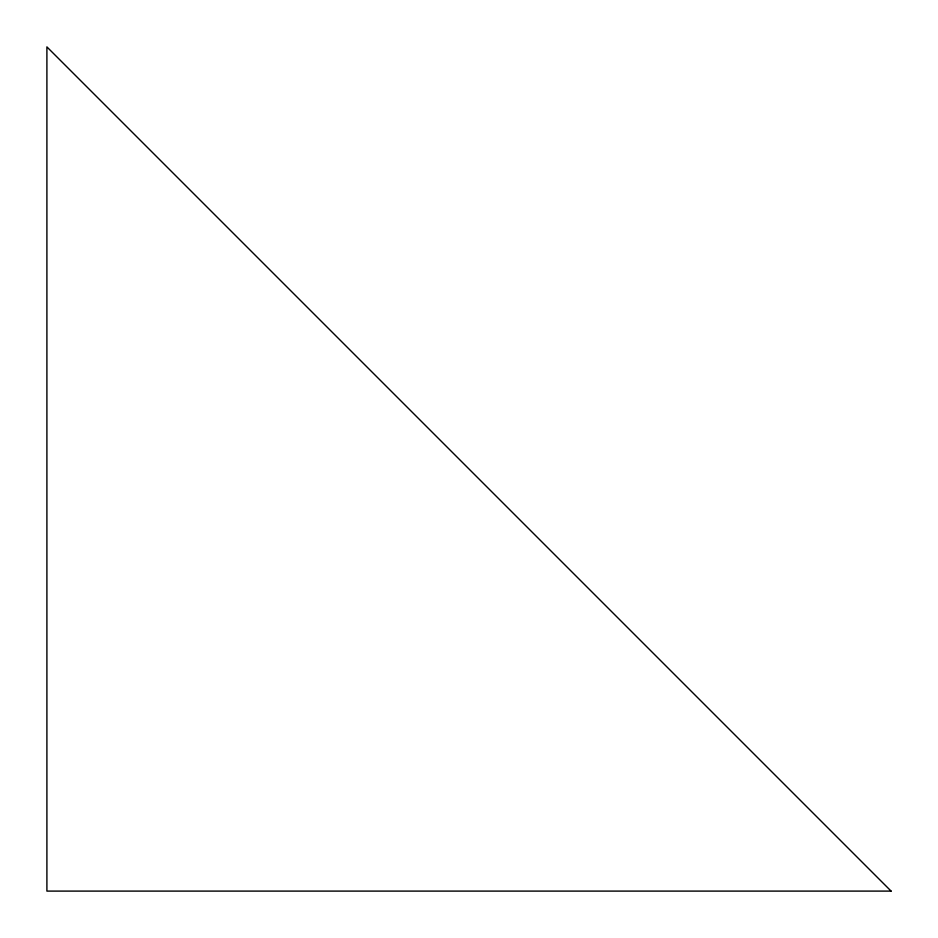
<?xml version="1.0" encoding="UTF-8"?>
<svg xmlns="http://www.w3.org/2000/svg" width="938" height="938" viewBox="0 0 938 938"><rect width="100%" height="100%" fill="white"/><g stroke="black" fill="none" stroke-linecap="round" stroke-linejoin="round"><path stroke-width="1.41" d="M891.1 891.1L46.9 891.1L46.9 46.9L891.1 891.1"/></g></svg>
